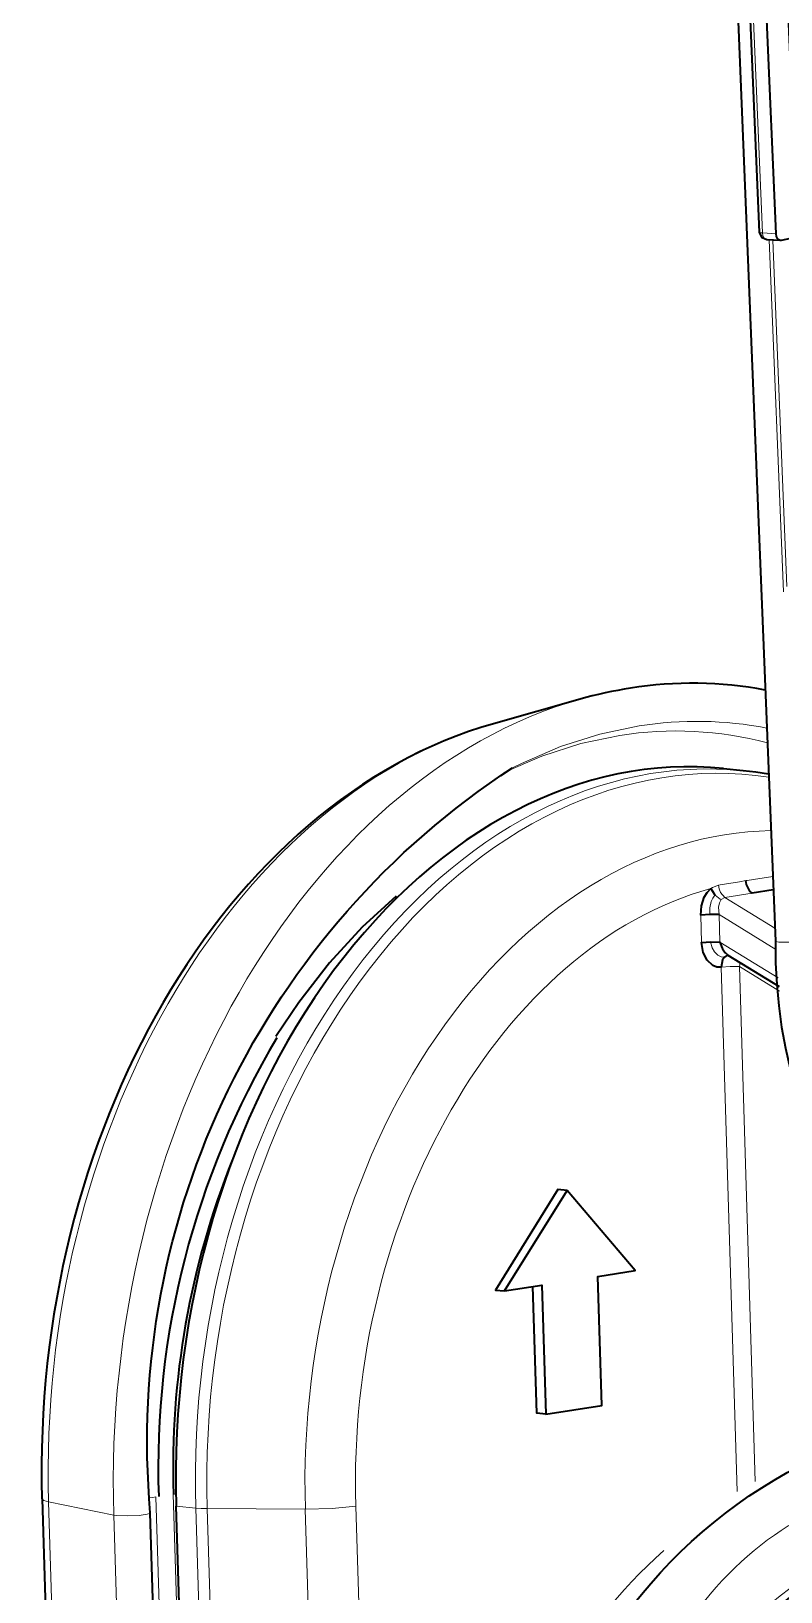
# Model space of a CAD drawing. Header units: millimetres. Extents: x 0 to 174, y 0 to 33.
# Drawn here: x 25.899 to 27.032, y 22.281 to 24.641 of the extents above; entities that cross this region are included whole.
import ezdxf

# ---------------------------------------------------------------- set-up
doc = ezdxf.new("R2010")
doc.units = ezdxf.units.MM
doc.layers.add('PDF_Geomertry', color=7, linetype='Continuous', true_color=0x405f80)

msp = doc.modelspace()

# ---------------------------------------------------------------- linework, layer by layer
at = {"layer": 'PDF_Geomertry', "color": 7, "lineweight": 35}
for points in [[(26.8547, 27.4378), (27.024, 23.2654, 0.342168), (27.5971, 22.5074)], [(27.0086, 23.6449, 0.085941), (26.805, 23.6478), (26.7953, 23.6463), (26.7856, 23.6444), (26.776, 23.6426), (26.7664, 23.6406), (26.7567, 23.6383), (26.7472, 23.6361), (26.7376, 23.6336), (26.7289, 23.6311), (26.5979, 23.594)], [(26.4433, 20.9999, -0.214474), (26.0969, 21.8156), (26.079, 22.4008, -0.27701), (26.6265, 23.5272)], [(25.9153, 22.4219), (25.9333, 21.8365, 0.265437), (26.4017, 20.9403), (26.5224, 20.8769, 0.16205), (26.8992, 20.8135), (26.9503, 20.8236), (27.0019, 20.8383), (27.0512, 20.8567), (27.1101, 20.8844), (27.1675, 20.9178), (27.2231, 20.9568)]]:
    msp.add_lwpolyline(points, format="xyb", dxfattribs=at)
for points in [[(27.0333, 24.8988), (27.0578, 24.3243), (27.0575, 24.3263), (27.0568, 24.3278), (27.0563, 24.3285), (27.0557, 24.3289), (27.0551, 24.3293), (27.0546, 24.3294), (27.0543, 24.3294), (27.0539, 24.3293), (27.0326, 24.3247), (27.0319, 24.3247), (27.0314, 24.3247), (27.029, 24.3256), (27.0279, 24.3265), (27.0269, 24.3278), (27.0256, 24.331), (27.025, 24.335), (27.0107, 24.6703)], [(27.0314, 24.3247), (27.011, 24.3258), (27.0037, 24.3289), (26.9999, 24.3371), (26.9857, 24.6706), (26.9857, 24.671), (26.9887, 24.6797), (26.9962, 24.6844), (27.0039, 24.6861)], [(27.0137, 23.5175), (27.004, 23.5192), (26.9943, 23.5206), (26.9846, 23.5218), (26.9751, 23.5229), (26.9456, 23.526)], [(26.9387, 23.3053), (26.925, 23.3057), (26.911, 23.3046), (26.9122, 23.3186), (26.9165, 23.3317), (26.9208, 23.3389), (26.9262, 23.3447)], [(26.9261, 23.3447), (26.9313, 23.3365), (26.9326, 23.3349)], [(27.0208, 23.3426), (26.9887, 23.3376), (26.9851, 23.341), (26.9801, 23.351), (26.9793, 23.3568)], [(26.4507, 23.3332), (26.3993, 23.2863), (26.35, 23.2326), (26.3033, 23.1726), (26.2688, 23.1208)], [(26.9522, 23.2439), (26.9504, 23.2433), (26.9468, 23.241), (26.944, 23.2371), (26.9418, 23.2258), (26.9353, 23.2261), (26.9293, 23.2285), (26.9207, 23.2364), (26.9147, 23.2482), (26.9122, 23.2631), (26.9262, 23.2642), (26.94, 23.2638), (26.9433, 23.2546), (26.9438, 23.2536), (26.9479, 23.2476)], [(26.9481, 23.2478), (26.9524, 23.244)], [(26.9522, 23.244), (27.0294, 23.1968)], [(26.9524, 23.2438), (26.9526, 23.2438)], [(26.6142, 22.7363), (26.6707, 22.745), (26.6767, 22.55), (26.7615, 22.5631), (26.7556, 22.7582), (26.8121, 22.7671), (26.709, 22.8882)], [(26.6767, 22.55), (26.6631, 22.5514), (26.6572, 22.7429)], [(26.136, 21.8257), (26.1179, 22.411)]]:
    msp.add_lwpolyline(points, dxfattribs=at)
at = {"layer": 'PDF_Geomertry', "color": 7, "lineweight": 13}
for points in [[(26.9999, 24.3371), (26.9999, 24.3371), (27, 24.3369), (27, 24.3369), (27.0003, 24.3368), (27.0012, 24.3364), (27.0046, 24.3361), (26.9904, 24.6696), (26.9871, 24.6699), (26.9861, 24.6701), (26.9858, 24.6703), (26.9857, 24.6704), (26.9857, 24.6706), (26.9857, 24.6706)], [(27.025, 24.335), (27.0046, 24.3361), (27.0051, 24.3321), (27.0065, 24.3289), (27.0075, 24.3276), (27.0086, 24.3267), (27.011, 24.3258)], [(27.036, 23.7936), (27.0143, 24.3257)], [(27.0414, 23.8014), (27.0201, 24.3253)], [(27.0201, 23.3628), (27.0103, 23.3614), (27.0006, 23.36), (26.9908, 23.3585), (26.9811, 23.3571), (26.9793, 23.3568), (26.9696, 23.3551), (26.9599, 23.3536), (26.9501, 23.3521), (26.9404, 23.3504), (26.9379, 23.35), (26.9289, 23.3465), (26.9262, 23.3447)], [(26.9379, 23.35), (26.9389, 23.3442), (26.9408, 23.3388), (26.9475, 23.3312), (26.9421, 23.3281)], [(26.9247, 23.3057), (26.9246, 23.3157), (26.9267, 23.3251), (26.9292, 23.3304), (26.9326, 23.3349)], [(26.9328, 23.3349), (26.9404, 23.3289), (26.9421, 23.3281), (26.9392, 23.3233), (26.9378, 23.3168), (26.9387, 23.3053)], [(26.9887, 23.3376), (26.9475, 23.3312), (27.0232, 23.2847)], [(26.9122, 23.2631), (26.911, 23.3046)], [(27.0246, 23.2526), (26.9387, 23.3053), (26.94, 23.2638), (27.0279, 23.2099)], [(26.9469, 23.2411), (26.9418, 23.2415), (26.9367, 23.244), (26.9319, 23.2488), (26.9283, 23.2553), (26.926, 23.2642)], [(27.024, 23.2654), (27.024, 23.2653), (27.024, 23.2651), (27.0243, 23.265), (27.0247, 23.2647), (27.0292, 23.2639), (27.0501, 23.2639), (27.0574, 23.2649)], [(26.966, 22.4331), (26.9418, 23.2258), (26.9557, 23.2269), (26.9696, 23.2267), (26.9701, 23.23), (26.9701, 23.2332)], [(27.0303, 23.1894), (26.9696, 23.2267), (26.9935, 22.4483)], [(25.9333, 21.8365), (25.9333, 21.8363), (25.9335, 21.836), (25.9339, 21.8353), (25.9358, 21.8342), (25.9432, 21.8319), (25.9253, 22.4174), (25.9179, 22.4194), (25.916, 22.4207), (25.9156, 22.4212), (25.9154, 22.4215), (25.9153, 22.4219)], [(26.0785, 22.4232), (26.0829, 22.4239), (26.0876, 22.4247), (26.1056, 21.8393), (26.1008, 21.8386), (26.0963, 21.8378)], [(26.1136, 22.4288), (26.1317, 21.8435), (26.1338, 21.7993), (26.1375, 21.7554), (26.1426, 21.7122), (26.1494, 21.6697), (26.1515, 21.6583)], [(26.1175, 22.4292), (26.1156, 22.429), (26.1137, 22.4288)], [(26.0237, 22.3974), (26.0283, 22.3967), (26.0442, 22.3961), (26.0621, 22.3969), (26.0744, 22.3988), (26.0779, 22.3997), (26.079, 22.4008)], [(26.1179, 22.411), (26.1476, 22.4079)], [(26.1651, 22.4071), (26.1557, 22.4074), (26.1476, 22.4079), (26.1656, 21.8226), (26.1736, 21.8219), (26.1831, 21.8218)], [(26.3313, 21.8207), (26.1831, 21.8218), (26.1651, 22.4071), (26.3133, 22.4061)]]:
    msp.add_lwpolyline(points, dxfattribs=at)
for points in [[(27.0118, 23.5653, 0.103004), (26.789, 23.5764), (26.73, 23.564), (26.6711, 23.5451), (26.6135, 23.5203)], [(27.011, 23.5874, 0.086926), (26.8182, 23.5908), (26.7588, 23.5783), (26.6993, 23.5594), (26.6401, 23.534), (26.6265, 23.5272)], [(27.1431, 22.4244), (27.1579, 22.3489, 0.28352), (26.8318, 21.9026)], [(26.4017, 20.9403, -0.264581), (25.9432, 21.8319), (26.0417, 21.8121), (26.0237, 22.3974), (25.9253, 22.4174)]]:
    msp.add_lwpolyline(points, format="xyb", dxfattribs=at)
at = {"layer": 'PDF_Geomertry', "color": 7, "lineweight": 35}
msp.add_lwpolyline([(26.709, 22.8882), (26.6953, 22.8896), (26.6006, 22.7376), (26.6142, 22.7363)], close=True, dxfattribs=at)
at = {"layer": 'PDF_Geomertry', "color": 7, "lineweight": 13}
msp.add_lwpolyline([(26.3897, 22.4108), (26.354, 22.4072), (26.3133, 22.4061), (26.3313, 21.8207), (26.3719, 21.8219), (26.4076, 21.8256)], close=True, dxfattribs=at)
at = {"layer": 'PDF_Geomertry', "color": 7, "lineweight": 35}
for centre, radius, start, end in [((27.3602, 22.4685), 1.2693, 149.171, 181.9533), ((27.3742, 22.4676), 1.2609, 158.2495, 181.7667), ((27.3632, 21.8729), 0.5107, 111.7588, 169.6238)]:
    msp.add_arc(centre, radius, start, end, dxfattribs=at)
at = {"layer": 'PDF_Geomertry', "color": 7, "lineweight": 35, "extrusion": (0, 0, -1)}
msp.add_arc((-27.4175, 21.7889), 0.7705, 318.183, 64.1757, dxfattribs=at)
at = {"layer": 'PDF_Geomertry', "color": 7, "lineweight": 13}
msp.add_arc((27.322, 21.8113), 0.7078, 131.2296, 215.3262, dxfattribs=at)
for centre, major_axis, ratio, start_param, end_param in [((26.8331, 22.5289), (0.1225, 1.1219), 0.713799, 0.280853, 1.765736), ((26.6984, 22.5418), (0.1158, 1.0711), 0.714276, 0.280372, 1.763985), ((26.8705, 22.5218), (0.1053, 1.001), 0.715072, 0.000919, 1.759607), ((26.8846, 22.5199), (0.1041, 0.9963), 0.715243, 6.247741, 8.041743), ((26.9777, 22.5094), (0.0954, 0.9204), 0.714928, 0.084528, 1.756985), ((27.0032, 22.5085), (0.0904, 0.8504), 0.714192, 0.27343, 1.761398), ((27.1995, 21.8211), (0.0616, 0.6135), 0.715605, 0.267097, 1.91016), ((27.3181, 21.7401), (0.2878, 0.5439), 0.644375, 6.194971, 8.644158)]:
    msp.add_ellipse(centre, major_axis=major_axis, ratio=ratio, start_param=start_param, end_param=end_param, dxfattribs=at)
at = {"layer": 'PDF_Geomertry', "color": 7, "lineweight": 35}
for centre, major_axis, ratio, start_param, end_param in [((26.7226, 22.5233), (0.0933, 1.0922), 0.734826, 0.27081, 1.726251), ((26.8414, 22.5243), (0.1045, 1.0017), 0.715199, 0.000408, 1.75831), ((27.2671, 21.767), (0.3125, 0.5913), 0.675658, 0.470129, 3.138231)]:
    msp.add_ellipse(centre, major_axis=major_axis, ratio=ratio, start_param=start_param, end_param=end_param, dxfattribs=at)

doc.saveas('drawing.dxf')
